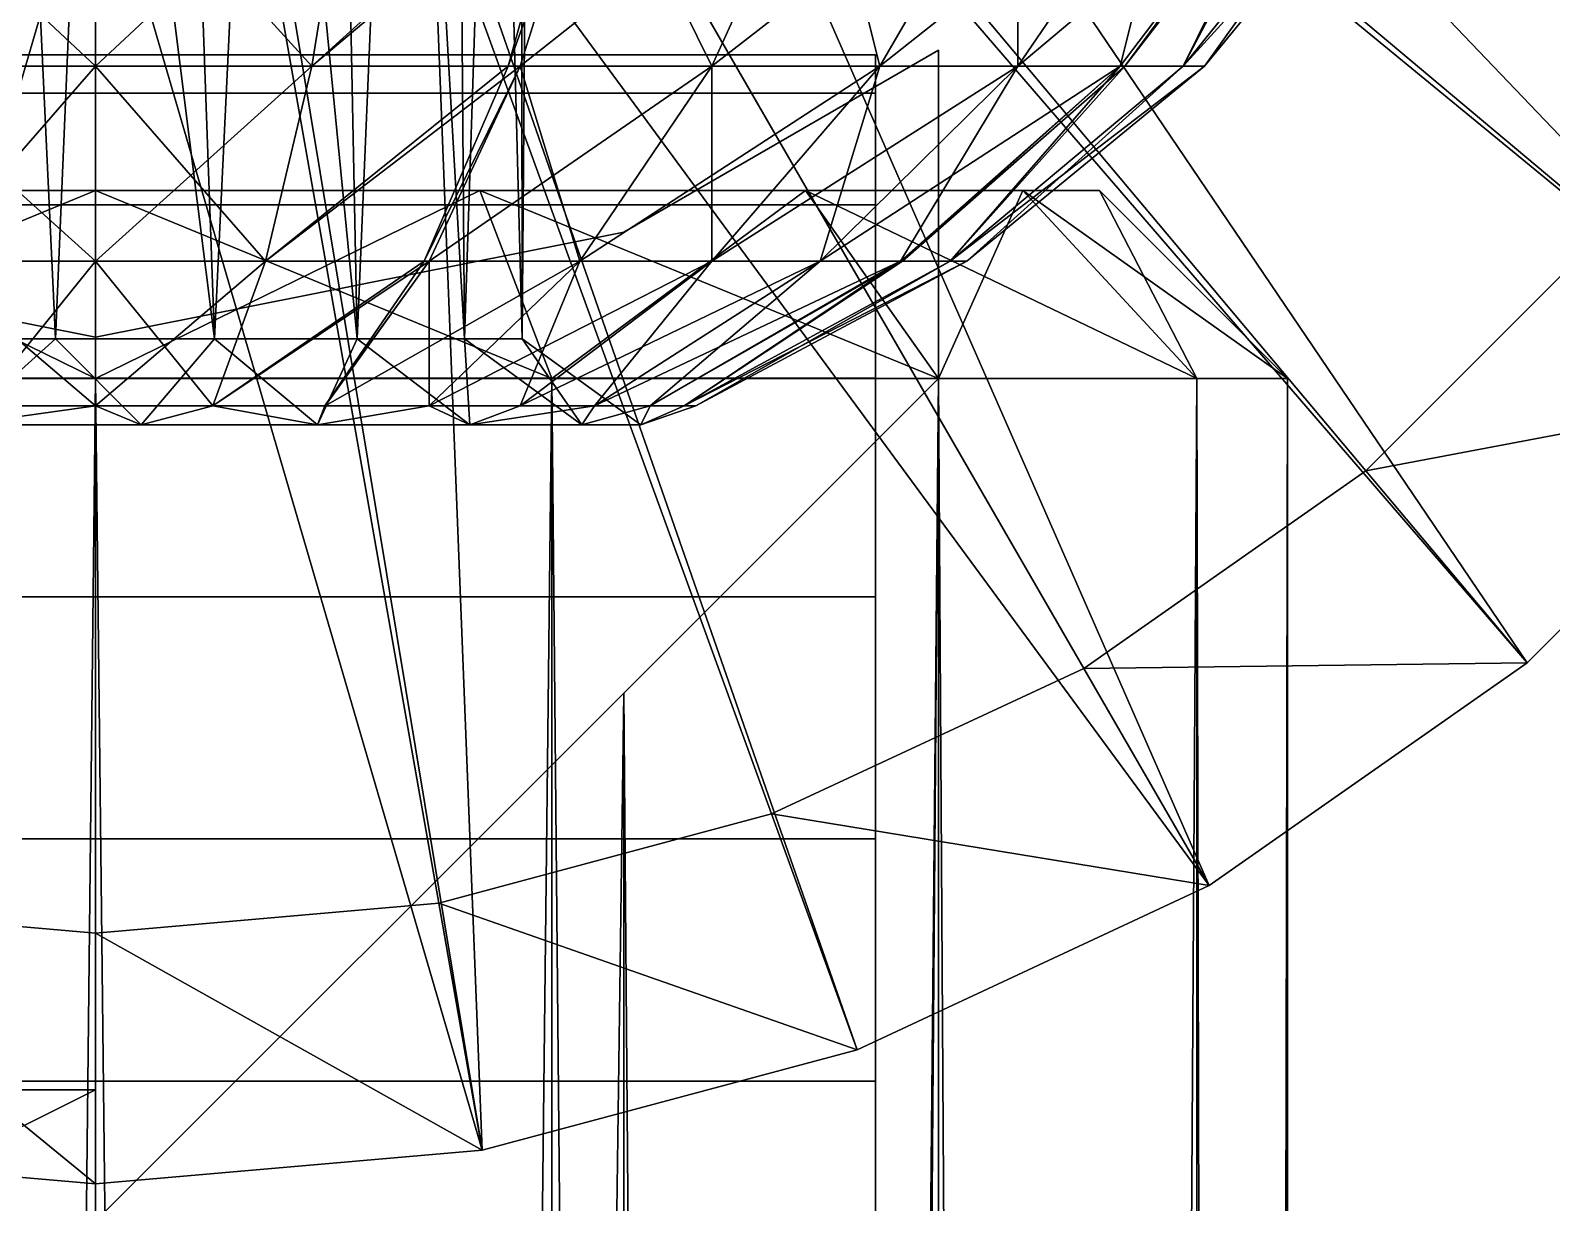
# Model space of a CAD drawing. Header units: centimetres. Extents: x -66.3 to 12.3, y -51.5 to 19.3.
# Drawn here: x 10.431 to 11.643, y 15.71 to 16.645 of the extents above; entities that cross this region are included whole.
import ezdxf

# ---------------------------------------------------------------- set-up
doc = ezdxf.new("R2010")
doc.units = ezdxf.units.CM
for name, color, linetype, true_color in [('chrom', 9, 'Continuous', 0xbebebe), ('Metall verzinkt', 8, 'Continuous', 0x6f6f6f), ('plastik schwarz', 250, 'Continuous', 0x282828), ('reinweiss', 254, 'Continuous', 0xdddddd)]:
    doc.layers.add(name, color=color, linetype=linetype, true_color=true_color)

# ---------------------------------------------------------------- blocks, each defined once
blk = doc.blocks.new('sperrstange_90_1BD8XMC')
at = {"layer": 'plastik schwarz'}
for points in [[(-1, -0.8, 2.3), (-0.3, -1.8, 2.3), (-0.3, -0.8, 2.3)], [(-0.3, -1.8, 2.3), (-1, -0.8, 2.3), (-1, -1.8, 2.3)], [(-0.3, -0.8, -2.3), (-0.3, -1.8, -2.3), (-1, -0.8, -2.3)], [(-1, -1.8, -2.3), (-1, -0.8, -2.3), (-0.3, -1.8, -2.3)], [(-1, -1.8, 2.3), (-1, -1.45, 3.6), (-1, -1.8, 3.3)], [(-1, -1.45, 3.6), (-1, -1.8, 2.3), (-1, -1.45, 2.3)], [(-0.3, -1.45, 3.6), (-1, -1.8, 3.3), (-1, -1.45, 3.6)], [(-1, -1.8, 3.3), (-0.3, -1.45, 3.6), (-0.3, -1.8, 3.3)], [(-1, -1.45, -3.6), (-1, -1.8, -3.3), (-0.3, -1.45, -3.6)], [(-0.3, -1.8, -3.3), (-0.3, -1.45, -3.6), (-1, -1.8, -3.3)], [(-1, -1.8, -3.3), (-1, -1.45, -3.6), (-1, -1.8, -2.3)], [(-1, -1.45, -2.3), (-1, -1.8, -2.3), (-1, -1.45, -3.6)], [(-0.3, -1.8, 2.3), (-1, -1.8, 2.3), (0.1, -1.8, 3.3)], [(-1, -1.8, 3.3), (0.1, -1.8, 3.3), (-1, -1.8, 2.3)], [(0.1, -1.8, -3.3), (-1, -1.8, -2.3), (-0.3, -1.8, -2.3)], [(-1, -1.8, -2.3), (0.1, -1.8, -3.3), (-1, -1.8, -3.3)]]:
    blk.add_3dface(points, dxfattribs=at)
blk = doc.blocks.new('stdklemmhalter_1BD8XMC')
at = {"layer": 'Metall verzinkt'}
for points in [[(0, 0.85, -0.6215), (-0.1931, 0.8084, -0.6215), (-0.1931, 0.8084, 0.6215), (0, 0.85, 0.6215)], [(0.625, 0, 0.6215), (0, 0.85, 0.6215), (-0.1931, 0.8084, 0.6215)], [(0.1931, 0.8084, -0.6215), (0, 0.85, -0.6215), (0, 0.85, 0.6215), (0.1931, 0.8084, 0.6215)], [(0.625, 0, 0.6215), (0.1931, 0.8084, 0.6215), (0, 0.85, 0.6215)], [(-0.1931, 0.8084, -0.6215), (-0.3674, 0.6877, -0.6215), (-0.3674, 0.6877, 0.6215), (-0.1931, 0.8084, 0.6215)], [(0.625, 0, 0.6215), (-0.1931, 0.8084, 0.6215), (-0.3674, 0.6877, 0.6215)], [(0.3674, 0.6877, -0.6215), (0.1931, 0.8084, -0.6215), (0.1931, 0.8084, 0.6215), (0.3674, 0.6877, 0.6215)], [(0.625, 0, 0.6215), (0.3674, 0.6877, 0.6215), (0.1931, 0.8084, 0.6215)], [(0.625, 0, 0.6215), (-0.3674, 0.6877, 0.6215), (-0.5056, 0.4996, 0.6215)], [(0.5056, 0.4996, -0.6215), (0.3674, 0.6877, -0.6215), (0.3674, 0.6877, 0.6215), (0.5056, 0.4996, 0.6215)], [(0.625, 0, 0.6215), (0.5056, 0.4996, 0.6215), (0.3674, 0.6877, 0.6215)], [(0.625, 0, 0.6215), (-0.5056, 0.4996, 0.6215), (-0.5944, 0.2627, 0.6215)], [(0.5944, 0.2627, -0.6215), (0.5056, 0.4996, -0.6215), (0.5056, 0.4996, 0.6215), (0.5944, 0.2627, 0.6215)], [(0.625, 0, 0.6215), (0.5944, 0.2627, 0.6215), (0.5056, 0.4996, 0.6215)], [(0.625, 0, 0.6215), (-0.5944, 0.2627, 0.6215), (-0.625, 0, 0.6215)], [(0.625, 0, -0.6215), (0.5944, 0.2627, -0.6215), (0.5944, 0.2627, 0.6215), (0.625, 0, 0.6215)], [(0.625, 0, 0.6215), (-0.625, 0, 0.6215), (-0.5944, -0.2627, 0.6215)], [(0.625, 0, 0.6215), (-0.5944, -0.2627, 0.6215), (-0.5056, -0.4996, 0.6215)], [(0.625, 0, 0.6215), (-0.5056, -0.4996, 0.6215), (-0.3674, -0.6877, 0.6215)], [(0.625, 0, 0.6215), (-0.3674, -0.6877, 0.6215), (-0.1931, -0.8084, 0.6215)], [(0.625, 0, 0.6215), (-0.1931, -0.8084, 0.6215), (0, -0.85, 0.6215)], [(0.625, 0, 0.6215), (0, -0.85, 0.6215), (0.1931, -0.8084, 0.6215)], [(0.625, 0, 0.6215), (0.1931, -0.8084, 0.6215), (0.3674, -0.6877, 0.6215)], [(0.625, 0, 0.6215), (0.3674, -0.6877, 0.6215), (0.5056, -0.4996, 0.6215)], [(0.625, 0, 0.6215), (0.5056, -0.4996, 0.6215), (0.5944, -0.2627, 0.6215)], [(0.5944, -0.2627, -0.6215), (0.625, 0, -0.6215), (0.625, 0, 0.6215), (0.5944, -0.2627, 0.6215)], [(0.5056, -0.4996, -0.6215), (0.5944, -0.2627, -0.6215), (0.5944, -0.2627, 0.6215), (0.5056, -0.4996, 0.6215)], [(0.3674, -0.6877, -0.6215), (0.5056, -0.4996, -0.6215), (0.5056, -0.4996, 0.6215), (0.3674, -0.6877, 0.6215)], [(-0.3674, -0.6877, -0.6215), (-0.1931, -0.8084, -0.6215), (-0.1931, -0.8084, 0.6215), (-0.3674, -0.6877, 0.6215)], [(0.1931, -0.8084, -0.6215), (0.3674, -0.6877, -0.6215), (0.3674, -0.6877, 0.6215), (0.1931, -0.8084, 0.6215)], [(-0.1931, -0.8084, -0.6215), (0, -0.85, -0.6215), (0, -0.85, 0.6215), (-0.1931, -0.8084, 0.6215)], [(0, -0.85, -0.6215), (0.1931, -0.8084, -0.6215), (0.1931, -0.8084, 0.6215), (0, -0.85, 0.6215)]]:
    blk.add_3dface(points, dxfattribs=at)
blk = doc.blocks.new('stdklemmhalter_1BD8XMC4')
at = {"layer": 'Metall verzinkt'}
for points in [[(0, 0.85, -0.6215), (-0.1931, 0.8084, -0.6215), (-0.1931, 0.8084, 0.6215), (0, 0.85, 0.6215)], [(0.625, 0, 0.6215), (0, 0.85, 0.6215), (-0.1931, 0.8084, 0.6215)], [(0.1931, 0.8084, -0.6215), (0, 0.85, -0.6215), (0, 0.85, 0.6215), (0.1931, 0.8084, 0.6215)], [(0.625, 0, 0.6215), (0.1931, 0.8084, 0.6215), (0, 0.85, 0.6215)], [(-0.1931, 0.8084, -0.6215), (-0.3674, 0.6877, -0.6215), (-0.3674, 0.6877, 0.6215), (-0.1931, 0.8084, 0.6215)], [(0.625, 0, 0.6215), (-0.1931, 0.8084, 0.6215), (-0.3674, 0.6877, 0.6215)], [(0.3674, 0.6877, -0.6215), (0.1931, 0.8084, -0.6215), (0.1931, 0.8084, 0.6215), (0.3674, 0.6877, 0.6215)], [(0.625, 0, 0.6215), (0.3674, 0.6877, 0.6215), (0.1931, 0.8084, 0.6215)], [(0.625, 0, 0.6215), (-0.3674, 0.6877, 0.6215), (-0.5056, 0.4996, 0.6215)], [(0.5056, 0.4996, -0.6215), (0.3674, 0.6877, -0.6215), (0.3674, 0.6877, 0.6215), (0.5056, 0.4996, 0.6215)], [(0.625, 0, 0.6215), (0.5056, 0.4996, 0.6215), (0.3674, 0.6877, 0.6215)], [(0.625, 0, 0.6215), (-0.5056, 0.4996, 0.6215), (-0.5944, 0.2627, 0.6215)], [(0.5944, 0.2627, -0.6215), (0.5056, 0.4996, -0.6215), (0.5056, 0.4996, 0.6215), (0.5944, 0.2627, 0.6215)], [(0.625, 0, 0.6215), (0.5944, 0.2627, 0.6215), (0.5056, 0.4996, 0.6215)], [(0.625, 0, 0.6215), (-0.5944, 0.2627, 0.6215), (-0.625, 0, 0.6215)], [(0.625, 0, -0.6215), (0.5944, 0.2627, -0.6215), (0.5944, 0.2627, 0.6215), (0.625, 0, 0.6215)], [(0.625, 0, 0.6215), (-0.625, 0, 0.6215), (-0.5944, -0.2627, 0.6215)], [(0.625, 0, 0.6215), (-0.5944, -0.2627, 0.6215), (-0.5056, -0.4996, 0.6215)], [(0.625, 0, 0.6215), (-0.5056, -0.4996, 0.6215), (-0.3674, -0.6877, 0.6215)], [(0.625, 0, 0.6215), (-0.3674, -0.6877, 0.6215), (-0.1931, -0.8084, 0.6215)], [(0.625, 0, 0.6215), (-0.1931, -0.8084, 0.6215), (0, -0.85, 0.6215)], [(0.625, 0, 0.6215), (0, -0.85, 0.6215), (0.1931, -0.8084, 0.6215)], [(0.625, 0, 0.6215), (0.1931, -0.8084, 0.6215), (0.3674, -0.6877, 0.6215)], [(0.625, 0, 0.6215), (0.3674, -0.6877, 0.6215), (0.5056, -0.4996, 0.6215)], [(0.625, 0, 0.6215), (0.5056, -0.4996, 0.6215), (0.5944, -0.2627, 0.6215)], [(0.5944, -0.2627, -0.6215), (0.625, 0, -0.6215), (0.625, 0, 0.6215), (0.5944, -0.2627, 0.6215)], [(0.5056, -0.4996, -0.6215), (0.5944, -0.2627, -0.6215), (0.5944, -0.2627, 0.6215), (0.5056, -0.4996, 0.6215)], [(0.3674, -0.6877, -0.6215), (0.5056, -0.4996, -0.6215), (0.5056, -0.4996, 0.6215), (0.3674, -0.6877, 0.6215)], [(-0.3674, -0.6877, -0.6215), (-0.1931, -0.8084, -0.6215), (-0.1931, -0.8084, 0.6215), (-0.3674, -0.6877, 0.6215)], [(0.1931, -0.8084, -0.6215), (0.3674, -0.6877, -0.6215), (0.3674, -0.6877, 0.6215), (0.1931, -0.8084, 0.6215)], [(-0.1931, -0.8084, -0.6215), (0, -0.85, -0.6215), (0, -0.85, 0.6215), (-0.1931, -0.8084, 0.6215)], [(0, -0.85, -0.6215), (0.1931, -0.8084, -0.6215), (0.1931, -0.8084, 0.6215), (0, -0.85, 0.6215)]]:
    blk.add_3dface(points, dxfattribs=at)
blk = doc.blocks.new('GeometrySelector_1BD8XMC2')
at = {"layer": 'plastik schwarz'}
for points in [[(0, 0.6928, 1.1), (0, 1.775, 0.6), (-0.3082, 1.748, 0.6)], [(0, 1.775, 0.2), (0, 1.575), (-0.3082, 1.748, 0.2)], [(0, 1.775, 0.6), (0, 1.775, 0.2), (-0.3082, 1.748, 0.2)], [(0, 1.775, 0.6), (-0.3082, 1.748, 0.2), (-0.3082, 1.748, 0.6)], [(0, 0.6928, 1.1), (0.3082, 1.748, 0.6), (0, 1.775, 0.6)], [(0.2735, 1.5511), (0, 1.575), (0, 1.775, 0.2)], [(0.3082, 1.748, 0.2), (0.2735, 1.5511), (0, 1.775, 0.2)], [(0.3082, 1.748, 0.6), (0.3082, 1.748, 0.2), (0, 1.775, 0.2)], [(0.3082, 1.748, 0.6), (0, 1.775, 0.2), (0, 1.775, 0.6)], [(-0.6071, 1.668, 0.6), (-0.2667, 0.6928, 1.1), (-0.3082, 1.748, 0.6)], [(-0.3082, 1.748, 0.2), (-0.2735, 1.5511), (-0.6071, 1.668, 0.2)], [(-0.3082, 1.748, 0.6), (-0.3082, 1.748, 0.2), (-0.6071, 1.668, 0.2)], [(-0.3082, 1.748, 0.6), (-0.6071, 1.668, 0.2), (-0.6071, 1.668, 0.6)], [(0, 0.6928, 1.1), (-0.3082, 1.748, 0.6), (-0.1333, 0.6928, 1.1)], [(-0.2667, 0.6928, 1.1), (-0.1333, 0.6928, 1.1), (-0.3082, 1.748, 0.6)], [(0, 1.575), (-0.2735, 1.5511), (-0.3082, 1.748, 0.2)], [(0, 0.6928, 1.1), (0.1333, 0.6928, 1.1), (0.3082, 1.748, 0.6)], [(-0.2667, 0.6928, 1.1), (-0.6071, 1.668, 0.6), (-0.8875, 1.5372, 0.6)], [(-0.6071, 1.668, 0.2), (-0.5387, 1.48), (-0.8875, 1.5372, 0.2)], [(-0.6071, 1.668, 0.6), (-0.6071, 1.668, 0.2), (-0.8875, 1.5372, 0.2)], [(-0.6071, 1.668, 0.6), (-0.8875, 1.5372, 0.2), (-0.8875, 1.5372, 0.6)], [(-0.2735, 1.5511), (-0.5387, 1.48), (-0.6071, 1.668, 0.2)], [(0, 0), (-0.2735, 1.5511), (0, 1.575)], [(0, 0), (0, 1.575), (0.2735, 1.5511)], [(0, 0), (-0.5387, 1.48), (-0.2735, 1.5511)], [(0, 0), (0.2735, 1.5511), (0.5387, 1.48)], [(-0.4667, 0.5774, 1.1), (-0.8875, 1.5372, 0.6), (-1.1409, 1.3597, 0.6)], [(-0.8875, 1.5372, 0.2), (-0.7875, 1.364), (-1.1409, 1.3597, 0.2)], [(-0.8875, 1.5372, 0.6), (-0.8875, 1.5372, 0.2), (-1.1409, 1.3597, 0.2)], [(-0.8875, 1.5372, 0.6), (-1.1409, 1.3597, 0.2), (-1.1409, 1.3597, 0.6)], [(-0.4667, 0.5774, 1.1), (-0.4, 0.6928, 1.1), (-0.8875, 1.5372, 0.6)], [(-0.2667, 0.6928, 1.1), (-0.8875, 1.5372, 0.6), (-0.4, 0.6928, 1.1)], [(-0.5387, 1.48), (-0.7875, 1.364), (-0.8875, 1.5372, 0.2)], [(0, 0), (-0.7875, 1.364), (-0.5387, 1.48)], [(0, 0), (0.5387, 1.48), (0.7875, 1.364)], [(-0.5333, 0.4619, 1.1), (-1.1409, 1.3597, 0.6), (-1.3597, 1.1409, 0.6)], [(-1.1409, 1.3597, 0.2), (-1.0124, 1.2065), (-1.3597, 1.1409, 0.2)], [(-1.1409, 1.3597, 0.6), (-1.1409, 1.3597, 0.2), (-1.3597, 1.1409, 0.2)], [(-1.1409, 1.3597, 0.6), (-1.3597, 1.1409, 0.2), (-1.3597, 1.1409, 0.6)], [(-0.7875, 1.364), (-1.0124, 1.2065), (-1.1409, 1.3597, 0.2)], [(-0.5333, 0.4619, 1.1), (-0.4667, 0.5774, 1.1), (-1.1409, 1.3597, 0.6)], [(0, 0), (-1.0124, 1.2065), (-0.7875, 1.364)], [(0, 0), (0.7875, 1.364), (1.0124, 1.2065)], [(-1.0124, 1.2065), (-1.2065, 1.0124), (-1.3597, 1.1409, 0.2)], [(0, 0), (-1.2065, 1.0124), (-1.0124, 1.2065)], [(0, 0), (1.0124, 1.2065), (1.2065, 1.0124)], [(-0.6, 0.3464, 1.1), (-1.3597, 1.1409, 0.6), (-1.5372, 0.8875, 0.6)], [(-0.6, 0.3464, 1.1), (-0.5333, 0.4619, 1.1), (-1.3597, 1.1409, 0.6)], [(0, 0), (-1.364, 0.7875), (-1.2065, 1.0124)], [(0, 0), (1.2065, 1.0124), (1.364, 0.7875)], [(-0.6, 0.3464, 1.1), (-1.5372, 0.8875, 0.6), (-1.668, 0.6071, 0.6)]]:
    blk.add_3dface(points, dxfattribs=at)
blk = doc.blocks.new('hallerfuss_1BD8XMC')
blk.add_blockref('GeometrySelector_1BD8XMC2', (0, 0))
blk = doc.blocks.new('blech350_350_1BD8XMC')
at = {"layer": 'reinweiss'}
for points in [[(-16.6289, -16.367, 0.6717), (-16.367, -16.6289, 0.6717), (-16.367, 16.6289, 0.6718)], [(-16.6289, -16.367, 0.6717), (-16.367, 16.6289, 0.6718), (-16.6289, 16.367, 0.6718)], [(-16.367, 16.6289, 0.6718), (-16.367, -16.6289, 0.6717), (-16.6289, -16.367, 0.6717)], [(-16.6289, 16.367, 0.6718), (-16.367, 16.6289, 0.6718), (-16.6289, -16.367, 0.6717)], [(-16.367, 16.6289, 0.6718), (16.367, 16.6289, 0.6718), (16.1162, 16.4837, 0.421)], [(-16.367, 16.6289, 0.6718), (16.1162, 16.4837, 0.421), (-16.1162, 16.4837, 0.421)], [(-16.367, -16.6289, 0.6717), (16.367, -16.6289, 0.6717), (16.367, 16.6289, 0.6718)], [(-16.367, 16.6289, 0.6718), (-16.367, -16.6289, 0.6717), (16.367, 16.6289, 0.6718)], [(16.1162, 16.4837, 0.421), (16.367, 16.6289, 0.6718), (-16.367, 16.6289, 0.6718)], [(-16.1162, 16.4837, 0.421), (16.1162, 16.4837, 0.421), (-16.367, 16.6289, 0.6718)], [(16.367, 16.6289, 0.6718), (16.367, -16.6289, 0.6717), (-16.367, -16.6289, 0.6717)], [(16.367, 16.6289, 0.6718), (-16.367, -16.6289, 0.6717), (-16.367, 16.6289, 0.6718)], [(-15.6953, 16.4, 0), (-16.1162, 16.4837, 0.421), (16.1162, 16.4837, 0.421)], [(16.1162, 16.4837, 0.421), (-16.1162, 16.4837, 0.421), (-15.6953, 16.4, 0)], [(-16.4837, 16.1162, 0.421), (-16.6289, -16.367, 0.6717), (-16.6289, 16.367, 0.6718)], [(-16.6289, 16.367, 0.6718), (-16.6289, -16.367, 0.6717), (-16.4837, 16.1162, 0.421)], [(-16.4837, 16.1162, 0.421), (-16.4837, -16.1162, 0.421), (-16.6289, -16.367, 0.6717)], [(-16.6289, -16.367, 0.6717), (-16.4837, -16.1162, 0.421), (-16.4837, 16.1162, 0.421)], [(-16.4837, 16.1162, 0.421), (-16.4, 15.6953, 0), (-16.4, -15.6953, 0)], [(-16.4837, -16.1162, 0.421), (-16.4837, 16.1162, 0.421), (-16.4, -15.6953, 0)], [(-16.4, -15.6953, 0), (-16.4, 15.6953, 0), (-16.4837, 16.1162, 0.421)], [(-16.4, -15.6953, 0), (-16.4837, 16.1162, 0.421), (-16.4837, -16.1162, 0.421)], [(-16.4837, 15.2743, -0.421), (-16.4, -15.6953, 0), (-16.4, 15.6953, 0)], [(-16.4, 15.6953, 0), (-16.4, -15.6953, 0), (-16.4837, 15.2743, -0.421)], [(-16.4837, 15.2743, -0.421), (-16.4837, -15.2743, -0.421), (-16.4, -15.6953, 0)], [(-16.4, -15.6953, 0), (-16.4837, -15.2743, -0.421), (-16.4837, 15.2743, -0.421)], [(15.6953, -16.4, 0), (16.1162, -16.4837, 0.421), (-16.1162, -16.4837, 0.421)], [(-15.6953, -16.4, 0), (15.6953, -16.4, 0), (-16.1162, -16.4837, 0.421)], [(-16.1162, -16.4837, 0.421), (16.1162, -16.4837, 0.421), (15.6953, -16.4, 0)], [(-16.1162, -16.4837, 0.421), (15.6953, -16.4, 0), (-15.6953, -16.4, 0)], [(16.367, -16.6289, 0.6717), (-16.367, -16.6289, 0.6717), (-16.1162, -16.4837, 0.421)], [(-16.1162, -16.4837, 0.421), (-16.367, -16.6289, 0.6717), (16.367, -16.6289, 0.6717)], [(16.367, -16.6289, 0.6717), (-16.1162, -16.4837, 0.421), (16.1162, -16.4837, 0.421)], [(16.1162, -16.4837, 0.421), (-16.1162, -16.4837, 0.421), (16.367, -16.6289, 0.6717)]]:
    blk.add_3dface(points, dxfattribs=at)
blk = doc.blocks.new('GeometrySelector_1BD8XMC3')
for points in [[(-0.363549, 16.367, 0.877686), (0, 16.367, 0.95), (0, 16.517, 0.8)], [(-0.306147, 16.517, 0.739104), (-0.363549, 16.367, 0.877686), (0, 16.517, 0.8)], [(0, 16.367, -0.95), (-0.363549, 16.367, -0.877686), (-0.306147, 16.517, -0.739104)], [(0, 16.517, -0.8), (0, 16.367, -0.95), (-0.306147, 16.517, -0.739104)], [(0.363549, 16.367, -0.877686), (0, 16.367, -0.95), (0, 16.517, -0.8)], [(0.306147, 16.517, -0.739104), (0.363549, 16.367, -0.877686), (0, 16.517, -0.8)], [(0, 16.367, 0.95), (0.363549, 16.367, 0.877686), (0.306147, 16.517, 0.739104)], [(0, 16.517, 0.8), (0, 16.367, 0.95), (0.306147, 16.517, 0.739104)], [(0.671751, 16.367, -0.671751), (0.363549, 16.367, -0.877686), (0.306147, 16.517, -0.739104)], [(0.565685, 16.517, -0.565685), (0.671751, 16.367, -0.671751), (0.306147, 16.517, -0.739104)], [(0.306147, 16.517, 0.739104), (0.363549, 16.367, 0.877686), (0.565685, 16.517, 0.565685)], [(0.363549, 16.367, 0.877686), (0.671751, 16.367, 0.671751), (0.565685, 16.517, 0.565685)], [(0.877686, 16.367, -0.363549), (0.671751, 16.367, -0.671751), (0.565685, 16.517, -0.565685)], [(0.739104, 16.517, -0.306147), (0.877686, 16.367, -0.363549), (0.565685, 16.517, -0.565685)], [(0.565685, 16.517, 0.565685), (0.671751, 16.367, 0.671751), (0.739104, 16.517, 0.306147)], [(0.671751, 16.367, 0.671751), (0.877686, 16.367, 0.363549), (0.739104, 16.517, 0.306147)], [(0.95, 16.367, 0), (0.877686, 16.367, -0.363549), (0.739104, 16.517, -0.306147)], [(0.8, 16.517, 0), (0.95, 16.367, 0), (0.739104, 16.517, -0.306147)], [(0.739104, 16.517, 0.306147), (0.877686, 16.367, 0.363549), (0.8, 16.517, 0)], [(0.877686, 16.367, 0.363549), (0.95, 16.367, 0), (0.8, 16.517, 0)], [(0, 16.367, 0.95), (-0.363549, 16.367, 0.877686), (-0.363549, -16.367, 0.877686)], [(0, 16.367, 0.95), (-0.363549, -16.367, 0.877686), (0, -16.367, 0.95)], [(-0.363549, 16.367, -0.877686), (0, 16.367, -0.95), (0, -16.367, -0.95)], [(-0.363549, 16.367, -0.877686), (0, -16.367, -0.95), (-0.363549, -16.367, -0.877686)], [(0, 16.367, -0.95), (0.363549, 16.367, -0.877686), (0.363549, -16.367, -0.877686)], [(0, 16.367, -0.95), (0.363549, -16.367, -0.877686), (0, -16.367, -0.95)], [(0.363549, 16.367, 0.877686), (0, 16.367, 0.95), (0, -16.367, 0.95)], [(0.363549, 16.367, 0.877686), (0, -16.367, 0.95), (0.363549, -16.367, 0.877686)], [(0.363549, 16.367, -0.877686), (0.671751, 16.367, -0.671751), (0.671751, -16.367, -0.671751)], [(0.363549, 16.367, -0.877686), (0.671751, -16.367, -0.671751), (0.363549, -16.367, -0.877686)], [(0.671751, 16.367, 0.671751), (0.363549, 16.367, 0.877686), (0.363549, -16.367, 0.877686)], [(0.671751, 16.367, 0.671751), (0.363549, -16.367, 0.877686), (0.671751, -16.367, 0.671751)], [(0.671751, 16.367, -0.671751), (0.877686, 16.367, -0.363549), (0.877686, -16.367, -0.363549)], [(0.671751, 16.367, -0.671751), (0.877686, -16.367, -0.363549), (0.671751, -16.367, -0.671751)], [(0.877686, 16.367, 0.363549), (0.671751, 16.367, 0.671751), (0.671751, -16.367, 0.671751)], [(0.877686, 16.367, 0.363549), (0.671751, -16.367, 0.671751), (0.877686, -16.367, 0.363549)], [(0.877686, 16.367, -0.363549), (0.95, 16.367, 0), (0.95, -16.367, 0)], [(0.877686, 16.367, -0.363549), (0.95, -16.367, 0), (0.877686, -16.367, -0.363549)], [(0.95, 16.367, 0), (0.877686, 16.367, 0.363549), (0.877686, -16.367, 0.363549)], [(0.95, 16.367, 0), (0.877686, -16.367, 0.363549), (0.95, -16.367, 0)], [(0, -16.517, 0.8), (0, -16.367, 0.95), (-0.363549, -16.367, 0.877686)], [(0, -16.517, 0.8), (-0.363549, -16.367, 0.877686), (-0.306147, -16.517, 0.739104)], [(-0.306147, -16.517, -0.739104), (-0.363549, -16.367, -0.877686), (0, -16.367, -0.95)], [(-0.306147, -16.517, -0.739104), (0, -16.367, -0.95), (0, -16.517, -0.8)], [(0, -16.517, -0.8), (0, -16.367, -0.95), (0.363549, -16.367, -0.877686)], [(0, -16.517, -0.8), (0.363549, -16.367, -0.877686), (0.306147, -16.517, -0.739104)], [(0.306147, -16.517, 0.739104), (0.363549, -16.367, 0.877686), (0, -16.367, 0.95)], [(0.306147, -16.517, 0.739104), (0, -16.367, 0.95), (0, -16.517, 0.8)], [(0.306147, -16.517, -0.739104), (0.363549, -16.367, -0.877686), (0.671751, -16.367, -0.671751)], [(0.306147, -16.517, -0.739104), (0.671751, -16.367, -0.671751), (0.565685, -16.517, -0.565685)], [(0.565685, -16.517, 0.565685), (0.363549, -16.367, 0.877686), (0.306147, -16.517, 0.739104)], [(0.565685, -16.517, 0.565685), (0.671751, -16.367, 0.671751), (0.363549, -16.367, 0.877686)], [(0.565685, -16.517, -0.565685), (0.671751, -16.367, -0.671751), (0.877686, -16.367, -0.363549)], [(0.565685, -16.517, -0.565685), (0.877686, -16.367, -0.363549), (0.739104, -16.517, -0.306147)], [(0.739104, -16.517, 0.306147), (0.671751, -16.367, 0.671751), (0.565685, -16.517, 0.565685)], [(0.739104, -16.517, 0.306147), (0.877686, -16.367, 0.363549), (0.671751, -16.367, 0.671751)], [(0.739104, -16.517, -0.306147), (0.877686, -16.367, -0.363549), (0.95, -16.367, 0)], [(0.739104, -16.517, -0.306147), (0.95, -16.367, 0), (0.8, -16.517, 0)], [(0.8, -16.517, 0), (0.877686, -16.367, 0.363549), (0.739104, -16.517, 0.306147)], [(0.8, -16.517, 0), (0.95, -16.367, 0), (0.877686, -16.367, 0.363549)]]:
    blk.add_3dface(points)
blk = doc.blocks.new('rohr350_1BD8XMC1')
at = {"layer": 'chrom'}
blk.add_blockref('GeometrySelector_1BD8XMC3', (0, 0), dxfattribs=at)
blk = doc.blocks.new('rohr350_1BD8XMC2')
at = {"layer": 'chrom'}
blk.add_blockref('GeometrySelector_1BD8XMC3', (0, 0), dxfattribs=at)
blk = doc.blocks.new('GeometrySelector_1BD8XMC5')
for points in [[(-10.81459, 116.97973, -42.70584), (-15.41586, 110.12026, -30.95922), (-3.1911, 110.12026, -34.43747)], [(-10.81459, 116.97973, 42.70584), (-3.1911, 110.12026, 34.43747), (-15.41586, 110.12026, 30.95922)], [(-9.33223, 115.48494, -46.91628), (-10.81459, 116.97973, -42.70584), (0, 115.48494, -47.83543)], [(0, 115.48494, -47.83543), (-10.81459, 116.97973, -42.70584), (3.63794, 116.97973, -43.90341)], [(3.63794, 116.97973, 43.90341), (-10.81459, 116.97973, 42.70584), (0, 115.48494, 47.83543)], [(0, 115.48494, 47.83543), (-10.81459, 116.97973, 42.70584), (-9.33223, 115.48494, 46.91628)], [(-10.81459, 116.97973, -42.70584), (-3.1911, 110.12026, -34.43747), (3.63794, 116.97973, -43.90341)], [(3.63794, 116.97973, 43.90341), (-3.1911, 110.12026, 34.43747), (-10.81459, 116.97973, 42.70584)], [(3.63794, 116.97973, -43.90341), (-3.1911, 110.12026, -34.43747), (9.46463, 110.12026, -33.26474)], [(3.63794, 116.97973, 43.90341), (9.46463, 110.12026, 33.26474), (-3.1911, 110.12026, 34.43747)], [(0, 115.48494, 47.83543), (9.33223, 115.48494, 46.91628), (3.63794, 116.97973, 43.90341)], [(0, 115.48494, -47.83543), (3.63794, 116.97973, -43.90341), (9.33223, 115.48494, -46.91628)], [(3.63794, 116.97973, 43.90341), (9.33223, 115.48494, 46.91628), (17.69624, 116.97973, 40.34336)], [(9.33223, 115.48494, -46.91628), (3.63794, 116.97973, -43.90341), (17.69624, 116.97973, -40.34336)], [(3.63794, 116.97973, -43.90341), (9.46463, 110.12026, -33.26474), (17.69624, 116.97973, -40.34336)], [(17.69624, 116.97973, 40.34336), (9.46463, 110.12026, 33.26474), (3.63794, 116.97973, 43.90341)], [(17.69624, 116.97973, 40.34336), (9.33223, 115.48494, 46.91628), (18.26719, 115.48494, 44.21016)], [(9.33223, 115.48494, -46.91628), (17.69624, 116.97973, -40.34336), (18.30583, 115.48494, -44.19417)], [(17.69624, 116.97973, -40.34336), (9.46463, 110.12026, -33.26474), (20.84212, 110.12026, -27.59943)], [(17.69624, 116.97973, 40.34336), (20.84212, 110.12026, 27.59943), (9.46463, 110.12026, 33.26474)], [(17.69624, 116.97973, 40.34336), (18.26719, 115.48494, 44.21016), (18.30583, 115.48494, 44.19417)], [(18.30583, 115.48494, -44.19417), (17.69624, 116.97973, -40.34336), (26.57594, 115.48494, -39.77371)], [(17.69624, 116.97973, -40.34336), (29.83688, 116.97973, -32.41149), (26.57594, 115.48494, -39.77371)], [(26.57594, 115.48494, 39.77371), (29.83688, 116.97973, 32.41149), (17.69624, 116.97973, 40.34336)], [(26.57594, 115.48494, 39.77371), (17.69624, 116.97973, 40.34336), (18.30583, 115.48494, 44.19417)], [(17.69624, 116.97973, -40.34336), (20.84212, 110.12026, -27.59943), (29.83688, 116.97973, -32.41149)], [(29.83688, 116.97973, 32.41149), (20.84212, 110.12026, 27.59943), (17.69624, 116.97973, 40.34336)], [(29.83688, 116.97973, -32.41149), (20.84212, 110.12026, -27.59943), (29.40476, 110.12026, -18.20666)], [(29.83688, 116.97973, 32.41149), (29.40476, 110.12026, 18.20666), (20.84212, 110.12026, 27.59943)], [(26.57594, 115.48494, -39.77371), (29.83688, 116.97973, -32.41149), (33.82476, 115.48494, -33.82476)], [(33.82476, 115.48494, 33.82476), (29.83688, 116.97973, 32.41149), (26.57594, 115.48494, 39.77371)], [(29.83688, 116.97973, -32.41149), (29.40476, 110.12026, -18.20666), (38.74423, 116.97973, -20.96733)], [(38.74423, 116.97973, -20.96733), (29.40476, 110.12026, -18.20666), (33.99612, 110.12026, -6.35498)], [(38.74423, 116.97973, 20.96733), (33.99612, 110.12026, 6.35498), (29.40476, 110.12026, 18.20666)], [(38.74423, 116.97973, 20.96733), (29.40476, 110.12026, 18.20666), (29.83688, 116.97973, 32.41149)], [(33.82476, 115.48494, -33.82476), (29.83688, 116.97973, -32.41149), (39.77371, 115.48494, -26.57594)], [(39.77371, 115.48494, -26.57594), (29.83688, 116.97973, -32.41149), (38.74423, 116.97973, -20.96733)], [(38.74423, 116.97973, 20.96733), (29.83688, 116.97973, 32.41149), (39.77371, 115.48494, 26.57594)], [(39.77371, 115.48494, 26.57594), (29.83688, 116.97973, 32.41149), (33.82476, 115.48494, 33.82476)], [(38.74423, 116.97973, -20.96733), (33.99612, 110.12026, -6.35498), (43.45304, 116.97973, -7.25103)], [(43.45304, 116.97973, -7.25103), (33.99612, 110.12026, -6.35498), (33.99612, 110.12026, 6.35498)], [(43.45304, 116.97973, -7.25103), (33.99612, 110.12026, 6.35498), (43.45304, 116.97973, 7.25103)], [(43.45304, 116.97973, 7.25103), (33.99612, 110.12026, 6.35498), (38.74423, 116.97973, 20.96733)], [(39.77371, 115.48494, -26.57594), (38.74423, 116.97973, -20.96733), (44.19417, 115.48494, -18.30583)], [(44.19417, 115.48494, -18.30583), (38.74423, 116.97973, -20.96733), (44.21016, 115.48494, -18.26719)], [(38.74423, 116.97973, -20.96733), (43.45304, 116.97973, -7.25103), (44.21016, 115.48494, -18.26719)], [(43.45304, 116.97973, 7.25103), (38.74423, 116.97973, 20.96733), (44.19417, 115.48494, 18.30583)], [(44.19417, 115.48494, 18.30583), (38.74423, 116.97973, 20.96733), (39.77371, 115.48494, 26.57594)], [(44.21016, 115.48494, -18.26719), (43.45304, 116.97973, -7.25103), (46.91628, 115.48494, -9.33223)], [(46.91628, 115.48494, -9.33223), (43.45304, 116.97973, -7.25103), (47.83543, 115.48494)], [(47.83543, 115.48494), (43.45304, 116.97973, -7.25103), (43.45304, 116.97973, 7.25103)], [(47.83543, 115.48494), (43.45304, 116.97973, 7.25103), (46.91628, 115.48494, 9.33223)], [(46.91628, 115.48494, 9.33223), (43.45304, 116.97973, 7.25103), (44.19417, 115.48494, 18.30583)], [(-13.5483, 103.9337, 68.11189), (0, 103.9337, 69.44628), (0, 115.48494, 47.83543)], [(-13.5483, 103.9337, -68.11189), (-9.33223, 115.48494, -46.91628), (0, 103.9337, -69.44628)], [(0, 115.48494, 47.83543), (-9.33223, 115.48494, 46.91628), (-13.5483, 103.9337, 68.11189)], [(0, 115.48494, -47.83543), (0, 103.9337, -69.44628), (-9.33223, 115.48494, -46.91628)], [(0, 115.48494, 47.83543), (0, 103.9337, 69.44628), (9.33223, 115.48494, 46.91628)], [(13.5483, 103.9337, 68.11189), (9.33223, 115.48494, 46.91628), (0, 103.9337, 69.44628)], [(9.33223, 115.48494, -46.91628), (13.5483, 103.9337, -68.11189), (0, 115.48494, -47.83543)], [(0, 115.48494, -47.83543), (13.5483, 103.9337, -68.11189), (0, 103.9337, -69.44628)], [(13.5483, 103.9337, 68.11189), (26.18083, 103.9337, 64.32223), (9.33223, 115.48494, 46.91628)], [(26.18083, 103.9337, 64.32223), (18.26719, 115.48494, 44.21016), (9.33223, 115.48494, 46.91628)], [(13.5483, 103.9337, -68.11189), (9.33223, 115.48494, -46.91628), (26.57594, 103.9337, -64.16)], [(26.57594, 103.9337, -64.16), (9.33223, 115.48494, -46.91628), (18.30583, 115.48494, -44.19417)], [(18.30583, 115.48494, 44.19417), (18.26719, 115.48494, 44.21016), (26.57594, 103.9337, 64.16)], [(26.18083, 103.9337, 64.32223), (26.57594, 103.9337, 64.16), (18.26719, 115.48494, 44.21016)], [(18.30583, 115.48494, 44.19417), (26.57594, 103.9337, 64.16), (26.57594, 115.48494, 39.77371)], [(18.30583, 115.48494, -44.19417), (26.57594, 115.48494, -39.77371), (38.58229, 103.9337, -57.74247)], [(26.57594, 103.9337, -64.16), (18.30583, 115.48494, -44.19417), (38.58229, 103.9337, -57.74247)], [(26.57594, 115.48494, 39.77371), (26.57594, 103.9337, 64.16), (38.58229, 103.9337, 57.74247)], [(26.57594, 115.48494, 39.77371), (38.58229, 103.9337, 57.74247), (33.82476, 115.48494, 33.82476)], [(38.58229, 103.9337, -57.74247), (26.57594, 115.48494, -39.77371), (49.10593, 103.9337, -49.10593)], [(26.57594, 115.48494, -39.77371), (33.82476, 115.48494, -33.82476), (49.10593, 103.9337, -49.10593)], [(33.82476, 115.48494, 33.82476), (38.58229, 103.9337, 57.74247), (49.10593, 103.9337, 49.10593)], [(33.82476, 115.48494, 33.82476), (49.10593, 103.9337, 49.10593), (39.77371, 115.48494, 26.57594)], [(49.10593, 103.9337, -49.10593), (33.82476, 115.48494, -33.82476), (57.74247, 103.9337, -38.58229)], [(39.77371, 115.48494, -26.57594), (57.74247, 103.9337, -38.58229), (33.82476, 115.48494, -33.82476)], [(39.77371, 115.48494, 26.57594), (49.10593, 103.9337, 49.10593), (57.74247, 103.9337, 38.58229)], [(39.77371, 115.48494, 26.57594), (57.74247, 103.9337, 38.58229), (44.19417, 115.48494, 18.30583)], [(39.77371, 115.48494, -26.57594), (44.19417, 115.48494, -18.30583), (64.16, 103.9337, -26.57594)], [(39.77371, 115.48494, -26.57594), (64.16, 103.9337, -26.57594), (57.74247, 103.9337, -38.58229)], [(44.19417, 115.48494, 18.30583), (57.74247, 103.9337, 38.58229), (64.16, 103.9337, 26.57594)], [(44.19417, 115.48494, 18.30583), (64.16, 103.9337, 26.57594), (46.91628, 115.48494, 9.33223)], [(44.19417, 115.48494, -18.30583), (44.21016, 115.48494, -18.26719), (64.16, 103.9337, -26.57594)], [(64.16, 103.9337, -26.57594), (44.21016, 115.48494, -18.26719), (64.32223, 103.9337, -26.18083)], [(44.21016, 115.48494, -18.26719), (46.91628, 115.48494, -9.33223), (64.32223, 103.9337, -26.18083)], [(46.91628, 115.48494, 9.33223), (64.16, 103.9337, 26.57594), (68.11189, 103.9337, 13.5483)], [(46.91628, 115.48494, 9.33223), (68.11189, 103.9337, 13.5483), (47.83543, 115.48494)], [(47.83543, 115.48494), (69.44628, 103.9337), (46.91628, 115.48494, -9.33223)], [(46.91628, 115.48494, -9.33223), (69.44628, 103.9337), (68.11189, 103.9337, -13.5483)], [(46.91628, 115.48494, -9.33223), (68.11189, 103.9337, -13.5483), (64.32223, 103.9337, -26.18083)], [(47.83543, 115.48494), (68.11189, 103.9337, 13.5483), (69.44628, 103.9337)], [(-15.41586, 110.12026, -30.95922), (-6.7472, 33.92046, -33.92046), (-3.1911, 110.12026, -34.43747)], [(-3.1911, 110.12026, 34.43747), (-6.7472, 33.92046, 33.92046), (-15.41586, 110.12026, 30.95922)], [(-3.1911, 110.12026, -34.43747), (-6.7472, 33.92046, -33.92046), (0, 34.585, -34.585)], [(-3.1911, 110.12026, 34.43747), (0, 34.585, 34.585), (-6.7472, 33.92046, 33.92046)], [(-3.1911, 110.12026, -34.43747), (0, 34.585, -34.585), (9.46463, 110.12026, -33.26474)], [(9.46463, 110.12026, 33.26474), (0, 34.585, 34.585), (-3.1911, 110.12026, 34.43747)], [(9.46463, 110.12026, -33.26474), (0, 34.585, -34.585), (6.7472, 33.92046, -33.92046)], [(9.46463, 110.12026, 33.26474), (6.7472, 33.92046, 33.92046), (0, 34.585, 34.585)], [(9.46463, 110.12026, -33.26474), (6.7472, 33.92046, -33.92046), (13.23511, 31.95237, -31.95237)], [(9.46463, 110.12026, 33.26474), (13.23511, 31.95237, 31.95237), (6.7472, 33.92046, 33.92046)], [(9.46463, 110.12026, -33.26474), (13.23511, 31.95237, -31.95237), (20.84212, 110.12026, -27.59943)], [(20.84212, 110.12026, 27.59943), (13.23511, 31.95237, 31.95237), (9.46463, 110.12026, 33.26474)], [(20.84212, 110.12026, -27.59943), (13.23511, 31.95237, -31.95237), (19.2144, 28.75638, -28.75638)], [(20.84212, 110.12026, 27.59943), (19.2144, 28.75638, 28.75638), (13.23511, 31.95237, 31.95237)], [(20.84212, 110.12026, -27.59943), (19.2144, 28.75638, -28.75638), (24.45529, 24.45529, -24.45529)], [(20.84212, 110.12026, 27.59943), (24.45529, 24.45529, 24.45529), (19.2144, 28.75638, 28.75638)], [(20.84212, 110.12026, -27.59943), (24.45529, 24.45529, -24.45529), (29.40476, 110.12026, -18.20666)], [(29.40476, 110.12026, 18.20666), (24.45529, 24.45529, 24.45529), (20.84212, 110.12026, 27.59943)], [(29.40476, 110.12026, -18.20666), (24.45529, 24.45529, -24.45529), (28.75638, 28.75638, -19.2144)], [(29.40476, 110.12026, 18.20666), (28.75638, 28.75638, 19.2144), (24.45529, 24.45529, 24.45529)], [(29.40476, 110.12026, -18.20666), (28.75638, 28.75638, -19.2144), (31.95237, 31.95237, -13.23511)], [(29.40476, 110.12026, 18.20666), (31.95237, 31.95237, 13.23511), (28.75638, 28.75638, 19.2144)], [(29.40476, 110.12026, -18.20666), (31.95237, 31.95237, -13.23511), (33.99612, 110.12026, -6.35498)], [(33.99612, 110.12026, 6.35498), (31.95237, 31.95237, 13.23511), (29.40476, 110.12026, 18.20666)], [(33.99612, 110.12026, -6.35498), (31.95237, 31.95237, -13.23511), (33.92046, 33.92046, -6.7472)], [(33.99612, 110.12026, 6.35498), (33.92046, 33.92046, 6.7472), (31.95237, 31.95237, 13.23511)], [(33.99612, 110.12026, -6.35498), (33.92046, 33.92046, -6.7472), (34.585, 34.585)], [(33.99612, 110.12026, 6.35498), (34.585, 34.585), (33.92046, 33.92046, 6.7472)], [(33.99612, 110.12026, -6.35498), (34.585, 34.585), (33.99612, 110.12026, 6.35498)], [(-13.5483, 103.9337, 68.11189), (-17.24371, 88.38835, 86.68999), (0, 103.9337, 69.44628)], [(-17.24371, 88.38835, -86.68999), (-13.5483, 103.9337, -68.11189), (0, 88.38835, -88.38835)], [(0, 88.38835, 88.38835), (0, 103.9337, 69.44628), (-17.24371, 88.38835, 86.68999)], [(-13.5483, 103.9337, -68.11189), (0, 103.9337, -69.44628), (0, 88.38835, -88.38835)], [(0, 88.38835, -88.38835), (0, 103.9337, -69.44628), (17.24371, 88.38835, -86.68999)], [(17.24371, 88.38835, 86.68999), (13.5483, 103.9337, 68.11189), (0, 88.38835, 88.38835)], [(0, 88.38835, 88.38835), (13.5483, 103.9337, 68.11189), (0, 103.9337, 69.44628)], [(13.5483, 103.9337, -68.11189), (17.24371, 88.38835, -86.68999), (0, 103.9337, -69.44628)], [(17.24371, 88.38835, 86.68999), (32.88947, 88.38835, 82.04135), (13.5483, 103.9337, 68.11189)], [(32.88947, 88.38835, 82.04135), (26.18083, 103.9337, 64.32223), (13.5483, 103.9337, 68.11189)], [(33.82476, 88.38835, -81.66019), (17.24371, 88.38835, -86.68999), (13.5483, 103.9337, -68.11189)], [(26.57594, 103.9337, -64.16), (33.82476, 88.38835, -81.66019), (13.5483, 103.9337, -68.11189)], [(32.88947, 88.38835, 82.04135), (33.82476, 88.38835, 81.66019), (26.18083, 103.9337, 64.32223)], [(33.82476, 88.38835, 81.66019), (26.57594, 103.9337, 64.16), (26.18083, 103.9337, 64.32223)], [(26.57594, 103.9337, 64.16), (33.82476, 88.38835, 81.66019), (38.58229, 103.9337, 57.74247)], [(38.58229, 103.9337, -57.74247), (49.10593, 88.38835, -73.49223), (26.57594, 103.9337, -64.16)], [(26.57594, 103.9337, -64.16), (49.10593, 88.38835, -73.49223), (33.82476, 88.38835, -81.66019)], [(38.58229, 103.9337, 57.74247), (33.82476, 88.38835, 81.66019), (49.10593, 88.38835, 73.49223)], [(38.58229, 103.9337, -57.74247), (49.10593, 103.9337, -49.10593), (62.5, 88.38835, -62.5)], [(38.58229, 103.9337, 57.74247), (49.10593, 88.38835, 73.49223), (49.10593, 103.9337, 49.10593)], [(49.10593, 88.38835, -73.49223), (38.58229, 103.9337, -57.74247), (62.5, 88.38835, -62.5)], [(62.5, 88.38835, -62.5), (49.10593, 103.9337, -49.10593), (73.49223, 88.38835, -49.10593)], [(49.10593, 103.9337, -49.10593), (57.74247, 103.9337, -38.58229), (73.49223, 88.38835, -49.10593)], [(49.10593, 103.9337, 49.10593), (49.10593, 88.38835, 73.49223), (62.5, 88.38835, 62.5)], [(49.10593, 103.9337, 49.10593), (62.5, 88.38835, 62.5), (57.74247, 103.9337, 38.58229)], [(73.49223, 88.38835, -49.10593), (57.74247, 103.9337, -38.58229), (81.66019, 88.38835, -33.82476)], [(57.74247, 103.9337, 38.58229), (62.5, 88.38835, 62.5), (73.49223, 88.38835, 49.10593)], [(57.74247, 103.9337, 38.58229), (73.49223, 88.38835, 49.10593), (64.16, 103.9337, 26.57594)], [(57.74247, 103.9337, -38.58229), (64.16, 103.9337, -26.57594), (81.66019, 88.38835, -33.82476)], [(64.16, 103.9337, -26.57594), (64.32223, 103.9337, -26.18083), (81.66019, 88.38835, -33.82476)], [(64.16, 103.9337, 26.57594), (73.49223, 88.38835, 49.10593), (81.66019, 88.38835, 33.82476)], [(64.16, 103.9337, 26.57594), (81.66019, 88.38835, 33.82476), (68.11189, 103.9337, 13.5483)], [(64.32223, 103.9337, -26.18083), (68.11189, 103.9337, -13.5483), (82.04135, 88.38835, -32.88947)], [(64.32223, 103.9337, -26.18083), (82.04135, 88.38835, -32.88947), (81.66019, 88.38835, -33.82476)], [(88.38835, 88.38835), (86.68999, 88.38835, -17.24371), (68.11189, 103.9337, -13.5483)], [(68.11189, 103.9337, -13.5483), (86.68999, 88.38835, -17.24371), (82.04135, 88.38835, -32.88947)], [(68.11189, 103.9337, 13.5483), (81.66019, 88.38835, 33.82476), (86.68999, 88.38835, 17.24371)], [(68.11189, 103.9337, 13.5483), (86.68999, 88.38835, 17.24371), (69.44628, 103.9337)], [(69.44628, 103.9337), (88.38835, 88.38835), (68.11189, 103.9337, -13.5483)], [(69.44628, 103.9337), (86.68999, 88.38835, 17.24371), (88.38835, 88.38835)], [(-17.24371, 88.38835, -86.68999), (0, 69.44628, -103.9337), (-20.27646, 69.44628, -101.93664)], [(0, 69.44628, 103.9337), (0, 88.38835, 88.38835), (-20.27646, 69.44628, 101.93664)], [(-20.27646, 69.44628, 101.93664), (0, 88.38835, 88.38835), (-17.24371, 88.38835, 86.68999)], [(0, 88.38835, -88.38835), (0, 69.44628, -103.9337), (-17.24371, 88.38835, -86.68999)], [(17.24371, 88.38835, -86.68999), (20.27646, 69.44628, -101.93664), (0, 88.38835, -88.38835)], [(0, 88.38835, -88.38835), (20.27646, 69.44628, -101.93664), (0, 69.44628, -103.9337)], [(20.27646, 69.44628, 101.93664), (17.24371, 88.38835, 86.68999), (0, 69.44628, 103.9337)], [(0, 69.44628, 103.9337), (17.24371, 88.38835, 86.68999), (0, 88.38835, 88.38835)], [(33.82476, 88.38835, -81.66019), (39.77371, 69.44628, -96.02222), (17.24371, 88.38835, -86.68999)], [(17.24371, 88.38835, -86.68999), (39.77371, 69.44628, -96.02222), (20.27646, 69.44628, -101.93664)], [(20.27646, 69.44628, 101.93664), (38.16438, 69.44628, 96.67313), (17.24371, 88.38835, 86.68999)], [(38.16438, 69.44628, 96.67313), (32.88947, 88.38835, 82.04135), (17.24371, 88.38835, 86.68999)], [(38.16438, 69.44628, 96.67313), (39.77371, 69.44628, 96.02222), (32.88947, 88.38835, 82.04135)], [(39.77371, 69.44628, 96.02222), (33.82476, 88.38835, 81.66019), (32.88947, 88.38835, 82.04135)], [(49.10593, 88.38835, -73.49223), (57.74247, 69.44628, -86.41771), (33.82476, 88.38835, -81.66019)], [(33.82476, 88.38835, -81.66019), (57.74247, 69.44628, -86.41771), (39.77371, 69.44628, -96.02222)], [(33.82476, 88.38835, 81.66019), (39.77371, 69.44628, 96.02222), (49.10593, 88.38835, 73.49223)], [(49.10593, 88.38835, 73.49223), (39.77371, 69.44628, 96.02222), (57.74247, 69.44628, 86.41771)], [(62.5, 88.38835, -62.5), (73.49223, 69.44628, -73.49223), (49.10593, 88.38835, -73.49223)], [(49.10593, 88.38835, -73.49223), (73.49223, 69.44628, -73.49223), (57.74247, 69.44628, -86.41771)], [(49.10593, 88.38835, 73.49223), (57.74247, 69.44628, 86.41771), (62.5, 88.38835, 62.5)], [(62.5, 88.38835, 62.5), (57.74247, 69.44628, 86.41771), (73.49223, 69.44628, 73.49223)], [(73.49223, 88.38835, -49.10593), (86.41771, 69.44628, -57.74247), (62.5, 88.38835, -62.5)], [(62.5, 88.38835, -62.5), (86.41771, 69.44628, -57.74247), (73.49223, 69.44628, -73.49223)], [(62.5, 88.38835, 62.5), (73.49223, 69.44628, 73.49223), (73.49223, 88.38835, 49.10593)], [(81.66019, 88.38835, -33.82476), (96.02222, 69.44628, -39.77371), (73.49223, 88.38835, -49.10593)], [(73.49223, 88.38835, -49.10593), (96.02222, 69.44628, -39.77371), (86.41771, 69.44628, -57.74247)], [(73.49223, 88.38835, 49.10593), (73.49223, 69.44628, 73.49223), (86.41771, 69.44628, 57.74247)], [(73.49223, 88.38835, 49.10593), (86.41771, 69.44628, 57.74247), (81.66019, 88.38835, 33.82476)], [(81.66019, 88.38835, -33.82476), (82.04135, 88.38835, -32.88947), (96.02222, 69.44628, -39.77371)], [(81.66019, 88.38835, 33.82476), (86.41771, 69.44628, 57.74247), (96.02222, 69.44628, 39.77371)], [(81.66019, 88.38835, 33.82476), (96.02222, 69.44628, 39.77371), (86.68999, 88.38835, 17.24371)], [(86.68999, 88.38835, -17.24371), (96.67313, 69.44628, -38.16438), (82.04135, 88.38835, -32.88947)], [(82.04135, 88.38835, -32.88947), (96.67313, 69.44628, -38.16438), (96.02222, 69.44628, -39.77371)], [(88.38835, 88.38835), (103.9337, 69.44628), (86.68999, 88.38835, -17.24371)], [(103.9337, 69.44628), (101.93664, 69.44628, -20.27646), (86.68999, 88.38835, -17.24371)], [(86.68999, 88.38835, -17.24371), (101.93664, 69.44628, -20.27646), (96.67313, 69.44628, -38.16438)], [(86.68999, 88.38835, 17.24371), (96.02222, 69.44628, 39.77371), (101.93664, 69.44628, 20.27646)], [(86.68999, 88.38835, 17.24371), (101.93664, 69.44628, 20.27646), (88.38835, 88.38835)], [(101.93664, 69.44628, 20.27646), (103.9337, 69.44628), (88.38835, 88.38835)]]:
    blk.add_3dface(points)
blk = doc.blocks.new('kugel_std_1BD8XMC3')
at = {"layer": 'chrom', "xscale": 0.01, "yscale": 0.01, "zscale": 0.01}
blk.add_blockref('GeometrySelector_1BD8XMC5', (0, 0), dxfattribs=at)

msp = doc.modelspace()

# ---------------------------------------------------------------- block references
at = {"rotation": 180}
for name, p in [('hallerfuss_1BD8XMC', (10.4829, 17.5)), ('sperrstange_90_1BD8XMC', (9.4829, 14, 22.5))]:
    msp.add_blockref(name, p, dxfattribs=at)
at = {"extrusion": (0, 1.22465e-16, -1), "rotation": 180}
for name, p in [('kugel_std_1BD8XMC3', (-10.4829, 17.5, -38)), ('rohr350_1BD8XMC1', (-10.4829, 0, -38))]:
    msp.add_blockref(name, p, dxfattribs=at)
at = {"extrusion": (1, 6.12323e-17, 3.7494e-33), "rotation": 180}
msp.add_blockref('blech350_350_1BD8XMC', (0, 20.5, 10.4829), dxfattribs=at)
at = {"extrusion": (1, -6.12323e-17, 3.7494e-33), "rotation": 360}
for name, p in [('stdklemmhalter_1BD8XMC', (16, 18, 10.4829)), ('stdklemmhalter_1BD8XMC4', (16, 27, 10.4829))]:
    msp.add_blockref(name, p, dxfattribs=at)
msp.add_blockref('rohr350_1BD8XMC2', (10.4829, 0, 3))

doc.saveas('drawing.dxf')
